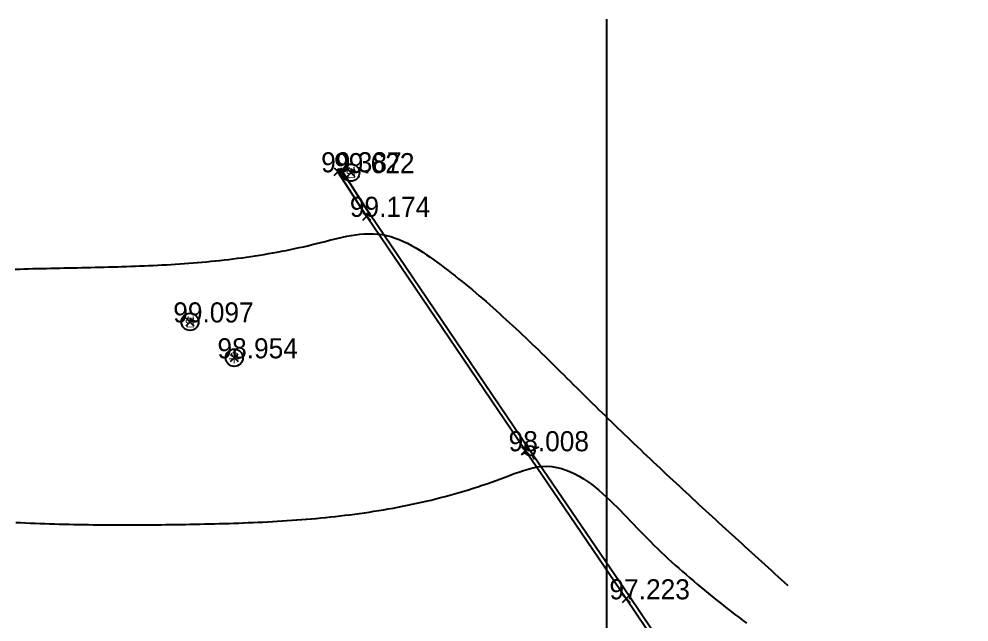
# Model space of a CAD drawing. Header units: millimetres. Extents: x 215151 to 215414, y 463007 to 463197.
# Drawn here: x 215269.42 to 215319.06, y 463162.94 to 463194.44 of the extents above; entities that cross this region are included whole.
import ezdxf
from ezdxf.enums import TextEntityAlignment as Align

# ---------------------------------------------------------------- set-up
doc = ezdxf.new("R2010")
doc.units = ezdxf.units.MM
doc.header["$MEASUREMENT"] = 0
doc.header["$PDMODE"] = 3
doc.header["$PDSIZE"] = 0.2
doc.layers.get('DEFPOINTS').update_dxf_attribs({"color": 155})
for name, color, linetype in [('1M(48)', 48, 'Continuous'), ('PTANNOTELE', 7, 'Continuous'), ('PTLAYER', 1, 'Continuous'), ('가로등(32)', 32, 'Continuous'), ('경계석(33)', 33, 'Continuous'), ('도각선(5)', 5, 'Continuous'), ('도시가스맨홀(50)', 50, 'Continuous'), ('우수맨홀(42)', 42, 'Continuous'), ('한전맨홀(1)', 1, 'Continuous')]:
    doc.layers.add(name, color=color, linetype=linetype)
doc.styles.add('돋음', font='Dotum.ttf')
doc.styles.add('돋음체', font='DotumChe.TTF')

# ---------------------------------------------------------------- blocks, each defined once
blk = doc.blocks.new('e-')
at = {"layer": '한전맨홀(1)'}
blk.add_circle((0, 0), 0.75, dxfattribs=at)
at = {"layer": '한전맨홀(1)', "style": '돋음체'}
blk.add_text('한', height=0.8, rotation=0.42655, dxfattribs=at).set_placement((0, 0), align=Align.MIDDLE)
blk = doc.blocks.new('F')
at = {"layer": '가로등(32)'}
for p, q in [((-0.191, 0.421), (-0.349, 0.769)), ((0.421, 0.191), (0.769, 0.349)), ((-0.421, -0.191), (-0.769, -0.349)), ((0.191, -0.421), (0.349, -0.769))]:
    blk.add_line(p, q, dxfattribs=at)
blk.add_circle((0, 0), 0.42, dxfattribs=at)
blk = doc.blocks.new('w')
at = {"layer": '우수맨홀(42)'}
blk.add_circle((0, 0), 0.75, dxfattribs=at)
at = {"layer": '우수맨홀(42)', "style": '돋음체'}
blk.add_text('우', height=0.8, dxfattribs=at).set_placement((0, 0), align=Align.MIDDLE)

msp = doc.modelspace()

# ---------------------------------------------------------------- linework, layer by layer
at = {"layer": '1M(48)'}
for points, elevation in [([(215269.21947, 463181.37044), (215269.4522, 463181.37723), (215269.4522, 463181.37723), (215269.68495, 463181.38371), (215269.68495, 463181.38371), (215269.9177, 463181.3899), (215269.9177, 463181.3899), (215270.15046, 463181.39583), (215270.15046, 463181.39583), (215270.38323, 463181.40152), (215270.38323, 463181.40152), (215270.616, 463181.407), (215270.616, 463181.407), (215270.84878, 463181.4123), (215270.84878, 463181.4123), (215271.08156, 463181.41745), (215271.08156, 463181.41745), (215271.31434, 463181.42248), (215271.31434, 463181.42248), (215271.54712, 463181.42741), (215271.54712, 463181.42741), (215271.77991, 463181.43228), (215271.77991, 463181.43228), (215272.0127, 463181.43712), (215272.0127, 463181.43712), (215272.24548, 463181.44196), (215272.24548, 463181.44196), (215272.47827, 463181.44683), (215272.47827, 463181.44683), (215272.71105, 463181.45177), (215272.71105, 463181.45177), (215272.94383, 463181.4568), (215272.94383, 463181.4568), (215273.17661, 463181.46197), (215273.17661, 463181.46197), (215273.40939, 463181.4673), (215273.40939, 463181.4673), (215273.64216, 463181.47283), (215273.64216, 463181.47283), (215273.87492, 463181.47859), (215273.87492, 463181.47859), (215274.10768, 463181.48463), (215274.10768, 463181.48463), (215274.34043, 463181.49096), (215274.34043, 463181.49096), (215274.57317, 463181.49764), (215274.57317, 463181.49764), (215274.8059, 463181.50469), (215274.8059, 463181.50469), (215275.03861, 463181.51215), (215275.03861, 463181.51215), (215275.27131, 463181.52006), (215275.27131, 463181.52006), (215275.504, 463181.52846), (215275.504, 463181.52846), (215275.73666, 463181.53738), (215275.73666, 463181.53738), (215275.9693, 463181.54685), (215275.9693, 463181.54685), (215276.20192, 463181.55692), (215276.20192, 463181.55692), (215276.43451, 463181.56761), (215276.43451, 463181.56761), (215276.66707, 463181.57898), (215276.66707, 463181.57898), (215276.89959, 463181.59105), (215276.89959, 463181.59105), (215277.13207, 463181.60385), (215277.13207, 463181.60385), (215277.36451, 463181.61744), (215277.36451, 463181.61744), (215277.5969, 463181.63183), (215277.5969, 463181.63183), (215277.82923, 463181.64708), (215277.82923, 463181.64708), (215278.06151, 463181.66321), (215278.06151, 463181.66321), (215278.29372, 463181.68025), (215278.29372, 463181.68025), (215278.52585, 463181.69825), (215278.52585, 463181.69825), (215278.75791, 463181.71723), (215278.75791, 463181.71723), (215278.98989, 463181.73723), (215278.98989, 463181.73723), (215279.22177, 463181.75829), (215279.22177, 463181.75829), (215279.45354, 463181.78043), (215279.45354, 463181.78043), (215279.68521, 463181.80369), (215279.68521, 463181.80369), (215279.91676, 463181.82809), (215279.91676, 463181.82809), (215280.14819, 463181.85367), (215280.14819, 463181.85367), (215280.37947, 463181.88046), (215280.37947, 463181.88046), (215280.61061, 463181.90848), (215280.61061, 463181.90848), (215280.8416, 463181.93776), (215280.8416, 463181.93776), (215281.07246, 463181.96834), (215281.07246, 463181.96834), (215281.30311, 463182.00023), (215281.30311, 463182.00023), (215281.53356, 463182.03345), (215281.53356, 463182.03345), (215281.76381, 463182.06804), (215281.76381, 463182.06804), (215281.99385, 463182.104), (215281.99385, 463182.104), (215282.22367, 463182.14137), (215282.22367, 463182.14137), (215282.45325, 463182.18017), (215282.45325, 463182.18017), (215282.68258, 463182.22041), (215282.68258, 463182.22041), (215282.91165, 463182.2621), (215282.91165, 463182.2621), (215283.14045, 463182.30527), (215283.14045, 463182.30527), (215283.36896, 463182.34993), (215283.36896, 463182.34993), (215283.59717, 463182.3961), (215283.59717, 463182.3961), (215283.82507, 463182.44378), (215283.82507, 463182.44378), (215284.05265, 463182.49298), (215284.05265, 463182.49298), (215284.27988, 463182.54372), (215284.27988, 463182.54372), (215284.50677, 463182.59601), (215284.50677, 463182.59601), (215284.7333, 463182.64985), (215284.7333, 463182.64985), (215284.95945, 463182.70524), (215284.95945, 463182.70524), (215285.18524, 463182.76208), (215285.18524, 463182.76208), (215285.41084, 463182.81966), (215285.41084, 463182.81966), (215285.63649, 463182.87707), (215285.63649, 463182.87707), (215285.86242, 463182.93337), (215285.86242, 463182.93337), (215286.08884, 463182.98766), (215286.08884, 463182.98766), (215286.31595, 463183.03895), (215286.31595, 463183.03895), (215286.54393, 463183.08624), (215286.54393, 463183.08624), (215286.77291, 463183.12843), (215286.77291, 463183.12843), (215287.00295, 463183.16436), (215287.00295, 463183.16436), (215287.23403, 463183.19276), (215287.23403, 463183.19276), (215287.46604, 463183.21228), (215287.46604, 463183.21228), (215287.69867, 463183.22149), (215287.69867, 463183.22149), (215287.93146, 463183.21891), (215287.93146, 463183.21891), (215288.16372, 463183.20306), (215288.16372, 463183.20306), (215288.39452, 463183.17261), (215288.39452, 463183.17261), (215288.62286, 463183.12732), (215288.62286, 463183.12732), (215288.84807, 463183.06834), (215288.84807, 463183.06834), (215289.06969, 463182.99702), (215289.06969, 463182.99702), (215289.28746, 463182.91469), (215289.28746, 463182.91469), (215289.5013, 463182.82263), (215289.5013, 463182.82263), (215289.71128, 463182.72204), (215289.71128, 463182.72204), (215289.91753, 463182.61402), (215289.91753, 463182.61402), (215290.12027, 463182.49956), (215290.12027, 463182.49956), (215290.31979, 463182.37954), (215290.31979, 463182.37954), (215290.51637, 463182.25478), (215290.51637, 463182.25478), (215290.71034, 463182.12598), (215290.71034, 463182.12598), (215290.90203, 463181.99382), (215290.90203, 463181.99382), (215291.09178, 463181.85888), (215291.09178, 463181.85888), (215291.27994, 463181.72174), (215291.27994, 463181.72174), (215291.46687, 463181.58292), (215291.46687, 463181.58292), (215291.65285, 463181.44284), (215291.65285, 463181.44284), (215291.83795, 463181.3016), (215291.83795, 463181.3016), (215292.02218, 463181.15921), (215292.02218, 463181.15921), (215292.20554, 463181.01571), (215292.20554, 463181.01571), (215292.38804, 463180.87112), (215292.38804, 463180.87112), (215292.56969, 463180.72547), (215292.56969, 463180.72547), (215292.75051, 463180.57878), (215292.75051, 463180.57878), (215292.9305, 463180.43108), (215292.9305, 463180.43108), (215293.10968, 463180.2824), (215293.10968, 463180.2824), (215293.28807, 463180.13276), (215293.28807, 463180.13276), (215293.46568, 463179.9822), (215293.46568, 463179.9822), (215293.64252, 463179.83074), (215293.64252, 463179.83074), (215293.81862, 463179.67842), (215293.81862, 463179.67842), (215293.99398, 463179.52526), (215293.99398, 463179.52526), (215294.16864, 463179.37129), (215294.16864, 463179.37129), (215294.34262, 463179.21654), (215294.34262, 463179.21654), (215294.51592, 463179.06105), (215294.51592, 463179.06105), (215294.68858, 463178.90484), (215294.68858, 463178.90484), (215294.86062, 463178.74795), (215294.86062, 463178.74795), (215295.03206, 463178.5904), (215295.03206, 463178.5904), (215295.20293, 463178.43223), (215295.20293, 463178.43223), (215295.37324, 463178.27347), (215295.37324, 463178.27347), (215295.54304, 463178.11416), (215295.54304, 463178.11416), (215295.71234, 463177.95431), (215295.71234, 463177.95431), (215295.88116, 463177.79397), (215295.88116, 463177.79397), (215296.04955, 463177.63316), (215296.04955, 463177.63316), (215296.21753, 463177.47193), (215296.21753, 463177.47193), (215296.38511, 463177.31029), (215296.38511, 463177.31029), (215296.55235, 463177.14829), (215296.55235, 463177.14829), (215296.71926, 463176.98595), (215296.71926, 463176.98595), (215296.88587, 463176.82331), (215296.88587, 463176.82331), (215297.05222, 463176.66039), (215297.05222, 463176.66039), (215297.21833, 463176.49724), (215297.21833, 463176.49724), (215297.38424, 463176.33388), (215297.38424, 463176.33388), (215297.54998, 463176.17035), (215297.54998, 463176.17035), (215297.71558, 463176.00667), (215297.71558, 463176.00667), (215297.88107, 463175.84289), (215297.88107, 463175.84289), (215298.04648, 463175.67903), (215298.04648, 463175.67903), (215298.21185, 463175.51512), (215298.21185, 463175.51512), (215298.3772, 463175.3512), (215298.3772, 463175.3512), (215298.54258, 463175.1873), (215298.54258, 463175.1873), (215298.708, 463175.02345), (215298.708, 463175.02345), (215298.87351, 463174.85968), (215298.87351, 463174.85968), (215299.03913, 463174.69603), (215299.03913, 463174.69603), (215299.20489, 463174.53252), (215299.20489, 463174.53252), (215299.37084, 463174.3692), (215299.37084, 463174.3692), (215299.53699, 463174.20608), (215299.53699, 463174.20608), (215299.70336, 463174.04319), (215299.70336, 463174.04319), (215299.86994, 463173.88051), (215299.86994, 463173.88051), (215300.03673, 463173.71805), (215300.03673, 463173.71805), (215300.20373, 463173.5558), (215300.20373, 463173.5558), (215300.37092, 463173.39376), (215300.37092, 463173.39376), (215300.53832, 463173.23192), (215300.53832, 463173.23192), (215300.7059, 463173.07028), (215300.7059, 463173.07028), (215300.87368, 463172.90884), (215300.87368, 463172.90884), (215301.04164, 463172.74758), (215301.04164, 463172.74758), (215301.20978, 463172.58652), (215301.20978, 463172.58652), (215301.37809, 463172.42563), (215301.37809, 463172.42563), (215301.54658, 463172.26493), (215301.54658, 463172.26493), (215301.71523, 463172.10441), (215301.71523, 463172.10441), (215301.88405, 463171.94405), (215301.88405, 463171.94405), (215302.05303, 463171.78387), (215302.05303, 463171.78387), (215302.22216, 463171.62385), (215302.22216, 463171.62385), (215302.39145, 463171.46399), (215302.39145, 463171.46399), (215302.56088, 463171.30429), (215302.56088, 463171.30429), (215302.73046, 463171.14474), (215302.73046, 463171.14474), (215302.90018, 463170.98534), (215302.90018, 463170.98534), (215303.07003, 463170.82608), (215303.07003, 463170.82608), (215303.24002, 463170.66697), (215303.24002, 463170.66697), (215303.41014, 463170.50799), (215303.41014, 463170.50799), (215303.58038, 463170.34915), (215303.58038, 463170.34915), (215303.75075, 463170.19044), (215303.75075, 463170.19044), (215303.92123, 463170.03186), (215303.92123, 463170.03186), (215304.09182, 463169.8734), (215304.09182, 463169.8734), (215304.26253, 463169.71506), (215304.26253, 463169.71506), (215304.43334, 463169.55683), (215304.43334, 463169.55683), (215304.60426, 463169.39871), (215304.60426, 463169.39871), (215304.77528, 463169.24071), (215304.77528, 463169.24071), (215304.94639, 463169.0828), (215304.94639, 463169.0828), (215305.11759, 463168.925), (215305.11759, 463168.925), (215305.28889, 463168.7673), (215305.28889, 463168.7673), (215305.46027, 463168.60968), (215305.46027, 463168.60968), (215305.63173, 463168.45216), (215305.63173, 463168.45216), (215305.80327, 463168.29472), (215305.80327, 463168.29472), (215305.97488, 463168.13736), (215305.97488, 463168.13736), (215306.14657, 463167.98008), (215306.14657, 463167.98008), (215306.31832, 463167.82288), (215306.31832, 463167.82288), (215306.49014, 463167.66574), (215306.49014, 463167.66574), (215306.66202, 463167.50867), (215306.66202, 463167.50867), (215306.83395, 463167.35167), (215306.83395, 463167.35167), (215307.00594, 463167.19472), (215307.00594, 463167.19472), (215307.17799, 463167.03783), (215307.17799, 463167.03783), (215307.35007, 463166.88099), (215307.35007, 463166.88099), (215307.52221, 463166.7242), (215307.52221, 463166.7242), (215307.69438, 463166.56745), (215307.69438, 463166.56745), (215307.86659, 463166.41075), (215307.86659, 463166.41075), (215308.03883, 463166.25408), (215308.03883, 463166.25408), (215308.21111, 463166.09744), (215308.21111, 463166.09744), (215308.38341, 463165.94084), (215308.38341, 463165.94084), (215308.55573, 463165.78426), (215308.55573, 463165.78426), (215308.72808, 463165.6277), (215308.72808, 463165.6277), (215308.90044, 463165.47116), (215308.90044, 463165.47116), (215309.07281, 463165.31463), (215309.07281, 463165.31463), (215309.2452, 463165.15812), (215309.2452, 463165.15812), (215309.41759, 463165.00161), (215309.41759, 463165.00161), (215309.58998, 463164.84511)], 99), ([(215269.2449, 463168.14417), (215269.498, 463168.13154), (215269.498, 463168.13154), (215269.75113, 463168.11963), (215269.75113, 463168.11963), (215270.0043, 463168.10842), (215270.0043, 463168.10842), (215270.2575, 463168.09792), (215270.2575, 463168.09792), (215270.51073, 463168.08809), (215270.51073, 463168.08809), (215270.76398, 463168.07893), (215270.76398, 463168.07893), (215271.01725, 463168.07042), (215271.01725, 463168.07042), (215271.27054, 463168.06255), (215271.27054, 463168.06255), (215271.52386, 463168.05531), (215271.52386, 463168.05531), (215271.77719, 463168.04867), (215271.77719, 463168.04867), (215272.03053, 463168.04263), (215272.03053, 463168.04263), (215272.28389, 463168.03718), (215272.28389, 463168.03718), (215272.53726, 463168.03229), (215272.53726, 463168.03229), (215272.79064, 463168.02796), (215272.79064, 463168.02796), (215273.04403, 463168.02417), (215273.04403, 463168.02417), (215273.29742, 463168.0209), (215273.29742, 463168.0209), (215273.55082, 463168.01815), (215273.55082, 463168.01815), (215273.80423, 463168.0159), (215273.80423, 463168.0159), (215274.05764, 463168.01413), (215274.05764, 463168.01413), (215274.31105, 463168.01284), (215274.31105, 463168.01284), (215274.56447, 463168.012), (215274.56447, 463168.012), (215274.81788, 463168.01161), (215274.81788, 463168.01161), (215275.0713, 463168.01165), (215275.0713, 463168.01165), (215275.32472, 463168.0121), (215275.32472, 463168.0121), (215275.57813, 463168.01296), (215275.57813, 463168.01296), (215275.83155, 463168.01421), (215275.83155, 463168.01421), (215276.08496, 463168.01583), (215276.08496, 463168.01583), (215276.33837, 463168.01782), (215276.33837, 463168.01782), (215276.59177, 463168.02015), (215276.59177, 463168.02015), (215276.84518, 463168.02282), (215276.84518, 463168.02282), (215277.09857, 463168.02581), (215277.09857, 463168.02581), (215277.35197, 463168.02911), (215277.35197, 463168.02911), (215277.60536, 463168.03271), (215277.60536, 463168.03271), (215277.85875, 463168.03658), (215277.85875, 463168.03658), (215278.11213, 463168.04072), (215278.11213, 463168.04072), (215278.36551, 463168.04511), (215278.36551, 463168.04511), (215278.61888, 463168.04978), (215278.61888, 463168.04978), (215278.87225, 463168.05475), (215278.87225, 463168.05475), (215279.12561, 463168.06006), (215279.12561, 463168.06006), (215279.37897, 463168.06574), (215279.37897, 463168.06574), (215279.63231, 463168.07183), (215279.63231, 463168.07183), (215279.88564, 463168.07835), (215279.88564, 463168.07835), (215280.13896, 463168.08535), (215280.13896, 463168.08535), (215280.39227, 463168.09286), (215280.39227, 463168.09286), (215280.64555, 463168.10091), (215280.64555, 463168.10091), (215280.89882, 463168.10954), (215280.89882, 463168.10954), (215281.15207, 463168.11878), (215281.15207, 463168.11878), (215281.4053, 463168.12866), (215281.4053, 463168.12866), (215281.65849, 463168.13922), (215281.65849, 463168.13922), (215281.91166, 463168.15049), (215281.91166, 463168.15049), (215282.16479, 463168.16251), (215282.16479, 463168.16251), (215282.41788, 463168.17531), (215282.41788, 463168.17531), (215282.67093, 463168.18893), (215282.67093, 463168.18893), (215282.92393, 463168.2034), (215282.92393, 463168.2034), (215283.17689, 463168.21875), (215283.17689, 463168.21875), (215283.42978, 463168.23502), (215283.42978, 463168.23502), (215283.68261, 463168.25224), (215283.68261, 463168.25224), (215283.93537, 463168.27044), (215283.93537, 463168.27044), (215284.18806, 463168.28967), (215284.18806, 463168.28967), (215284.44066, 463168.30995), (215284.44066, 463168.30995), (215284.69317, 463168.33131), (215284.69317, 463168.33131), (215284.94559, 463168.3538), (215284.94559, 463168.3538), (215285.1979, 463168.37744), (215285.1979, 463168.37744), (215285.4501, 463168.40226), (215285.4501, 463168.40226), (215285.70217, 463168.42831), (215285.70217, 463168.42831), (215285.95411, 463168.4556), (215285.95411, 463168.4556), (215286.20591, 463168.48418), (215286.20591, 463168.48418), (215286.45756, 463168.51408), (215286.45756, 463168.51408), (215286.70904, 463168.54532), (215286.70904, 463168.54532), (215286.96035, 463168.57795), (215286.96035, 463168.57795), (215287.21147, 463168.61198), (215287.21147, 463168.61198), (215287.46239, 463168.64746), (215287.46239, 463168.64746), (215287.7131, 463168.68441), (215287.7131, 463168.68441), (215287.96358, 463168.72285), (215287.96358, 463168.72285), (215288.21382, 463168.76283), (215288.21382, 463168.76283), (215288.46381, 463168.80437), (215288.46381, 463168.80437), (215288.71353, 463168.84749), (215288.71353, 463168.84749), (215288.96296, 463168.89223), (215288.96296, 463168.89223), (215289.2121, 463168.93861), (215289.2121, 463168.93861), (215289.46092, 463168.98665), (215289.46092, 463168.98665), (215289.7094, 463169.03639), (215289.7094, 463169.03639), (215289.95754, 463169.08785), (215289.95754, 463169.08785), (215290.20531, 463169.14105), (215290.20531, 463169.14105), (215290.45269, 463169.19602), (215290.45269, 463169.19602), (215290.69967, 463169.25277), (215290.69967, 463169.25277), (215290.94622, 463169.31133), (215290.94622, 463169.31133), (215291.19233, 463169.37173), (215291.19233, 463169.37173), (215291.43799, 463169.43397), (215291.43799, 463169.43397), (215291.68316, 463169.49808), (215291.68316, 463169.49808), (215291.92783, 463169.56407), (215291.92783, 463169.56407), (215292.17197, 463169.63197), (215292.17197, 463169.63197), (215292.41558, 463169.70179), (215292.41558, 463169.70179), (215292.65862, 463169.77354), (215292.65862, 463169.77354), (215292.90108, 463169.84724), (215292.90108, 463169.84724), (215293.14294, 463169.92289), (215293.14294, 463169.92289), (215293.38417, 463170.00052), (215293.38417, 463170.00052), (215293.62475, 463170.08013), (215293.62475, 463170.08013), (215293.86467, 463170.16172), (215293.86467, 463170.16172), (215294.1039, 463170.24532), (215294.1039, 463170.24532), (215294.34242, 463170.33091), (215294.34242, 463170.33091), (215294.5802, 463170.41852), (215294.5802, 463170.41852), (215294.81727, 463170.50808), (215294.81727, 463170.50808), (215295.054, 463170.59852), (215295.054, 463170.59852), (215295.29114, 463170.68787), (215295.29114, 463170.68787), (215295.52944, 463170.77407), (215295.52944, 463170.77407), (215295.76962, 463170.85487), (215295.76962, 463170.85487), (215296.01234, 463170.92769), (215296.01234, 463170.92769), (215296.25808, 463170.98947), (215296.25808, 463170.98947), (215296.50703, 463171.03661), (215296.50703, 463171.03661), (215296.75879, 463171.06483), (215296.75879, 463171.06483), (215297.01205, 463171.07065), (215297.01205, 463171.07065), (215297.26482, 463171.05371), (215297.26482, 463171.05371), (215297.51516, 463171.01484), (215297.51516, 463171.01484), (215297.76146, 463170.95551), (215297.76146, 463170.95551), (215298.00256, 463170.87764), (215298.00256, 463170.87764), (215298.23772, 463170.78332), (215298.23772, 463170.78332), (215298.46661, 463170.67464), (215298.46661, 463170.67464), (215298.6892, 463170.55359), (215298.6892, 463170.55359), (215298.9057, 463170.42192), (215298.9057, 463170.42192), (215299.11644, 463170.28121), (215299.11644, 463170.28121), (215299.32182, 463170.13279), (215299.32182, 463170.13279), (215299.52232, 463169.97782), (215299.52232, 463169.97782), (215299.7184, 463169.81729), (215299.7184, 463169.81729), (215299.91052, 463169.65205), (215299.91052, 463169.65205), (215300.09915, 463169.48283), (215300.09915, 463169.48283), (215300.28472, 463169.31026), (215300.28472, 463169.31026), (215300.46765, 463169.13489), (215300.46765, 463169.13489), (215300.64835, 463168.95722), (215300.64835, 463168.95722), (215300.8272, 463168.77769), (215300.8272, 463168.77769), (215301.00457, 463168.5967), (215301.00457, 463168.5967), (215301.18083, 463168.41461), (215301.18083, 463168.41461), (215301.35632, 463168.23179), (215301.35632, 463168.23179), (215301.53139, 463168.04857), (215301.53139, 463168.04857), (215301.7064, 463167.86526), (215301.7064, 463167.86526), (215301.88167, 463167.68222), (215301.88167, 463167.68222), (215302.05756, 463167.49979), (215302.05756, 463167.49979), (215302.23443, 463167.3183), (215302.23443, 463167.3183), (215302.41263, 463167.13812), (215302.41263, 463167.13812), (215302.59227, 463166.95938), (215302.59227, 463166.95938), (215302.77333, 463166.78207), (215302.77333, 463166.78207), (215302.95577, 463166.60619), (215302.95577, 463166.60619), (215303.13956, 463166.43171), (215303.13956, 463166.43171), (215303.32465, 463166.25863), (215303.32465, 463166.25863), (215303.51102, 463166.08691), (215303.51102, 463166.08691), (215303.69861, 463165.91653), (215303.69861, 463165.91653), (215303.88738, 463165.74746), (215303.88738, 463165.74746), (215304.0773, 463165.57968), (215304.0773, 463165.57968), (215304.2683, 463165.41314), (215304.2683, 463165.41314), (215304.46036, 463165.2478), (215304.46036, 463165.2478), (215304.6534, 463165.08363), (215304.6534, 463165.08363), (215304.84739, 463164.92057), (215304.84739, 463164.92057), (215305.04227, 463164.75857), (215305.04227, 463164.75857), (215305.23798, 463164.59759), (215305.23798, 463164.59759), (215305.43447, 463164.43756), (215305.43447, 463164.43756), (215305.63169, 463164.27842), (215305.63169, 463164.27842), (215305.82957, 463164.12011), (215305.82957, 463164.12011), (215306.02806, 463163.96256), (215306.02806, 463163.96256), (215306.22709, 463163.8057), (215306.22709, 463163.8057), (215306.4266, 463163.64945), (215306.4266, 463163.64945), (215306.62654, 463163.49375), (215306.62654, 463163.49375), (215306.82683, 463163.3385), (215306.82683, 463163.3385), (215307.02742, 463163.18363), (215307.02742, 463163.18363), (215307.22824, 463163.02906), (215307.22824, 463163.02906), (215307.42921, 463162.8747)], 98)]:
    msp.add_lwpolyline(points, dxfattribs=dict(at, elevation=elevation))
at = {"layer": 'PTLAYER'}
for p in [(215286.08247, 463186.45955, 99.38734), (215286.75772, 463186.41289, 99.62197), (215287.5812, 463184.1329, 99.17378), (215278.35284, 463178.61658, 99.09705), (215280.66425, 463176.74173, 98.95411), (215295.87485, 463171.88825, 98.00784), (215301.14608, 463164.15338, 97.22314)]:
    msp.add_point(p, dxfattribs=at)
at = {"layer": '경계석(33)'}
for points in [[(215318.85508, 463104.49368), (215318.85508, 463114.55126), (215318.85508, 463121.08781), (215318.79541, 463129.9906), (215318.71427, 463131.22881), (215318.44536, 463132.57661), (215314.27797, 463143.7877), (215313.45685, 463145.32144), (215309.05516, 463152.42484), (215301.14608, 463164.15338), (215295.87485, 463171.88825), (215287.5812, 463184.1329), (215286.08247, 463186.45955)], [(215319.05508, 463104.49368), (215319.05508, 463114.55126), (215319.05508, 463121.08848), (215318.99537, 463129.99781), (215318.91298, 463131.25503), (215318.63838, 463132.63136), (215314.4607, 463143.87012), (215313.63018, 463145.42141), (215309.22313, 463152.53347), (215301.31163, 463164.26561), (215296.04029, 463172.00064), (215287.74809, 463184.24315), (215286.2506, 463186.56785)]]:
    msp.add_lwpolyline(points, dxfattribs=at)
at = {"layer": '도각선(5)'}
msp.add_lwpolyline([(215300.11496, 463194.43687), (215300.11496, 463007.20119)], dxfattribs=at)

# ---------------------------------------------------------------- block references
at = {"layer": '가로등(32)', "xscale": 0.6, "yscale": 0.6, "zscale": 0.6}
msp.add_blockref('F', (215296.11688, 463171.88825), dxfattribs=at)
at = {"layer": '도시가스맨홀(50)', "xscale": 0.6, "yscale": 0.6, "zscale": 0.6}
for name, p in [('e-', (215286.75772, 463186.41289)), ('e-', (215278.35284, 463178.61658)), ('w', (215280.66425, 463176.74173))]:
    msp.add_blockref(name, p, dxfattribs=at)

# ---------------------------------------------------------------- texts
at = {"layer": 'DEFPOINTS', "style": '돋음'}
for s, p in [('99.387', (215285.20583, 463186.42858)), ('99.622', (215285.88109, 463186.38193)), ('99.097', (215277.47621, 463178.58561)), ('98.954', (215279.78762, 463176.71077))]:
    msp.add_text(s, height=1.05, dxfattribs=at).set_placement(p)
at = {"layer": 'PTANNOTELE', "style": '돋음'}
for s, p in [('99.174', (215286.70457, 463184.10193)), ('98.008', (215294.99822, 463171.85728)), ('97.223', (215300.26945, 463164.12242))]:
    msp.add_text(s, height=1.05, dxfattribs=at).set_placement(p)

doc.saveas('drawing.dxf')
